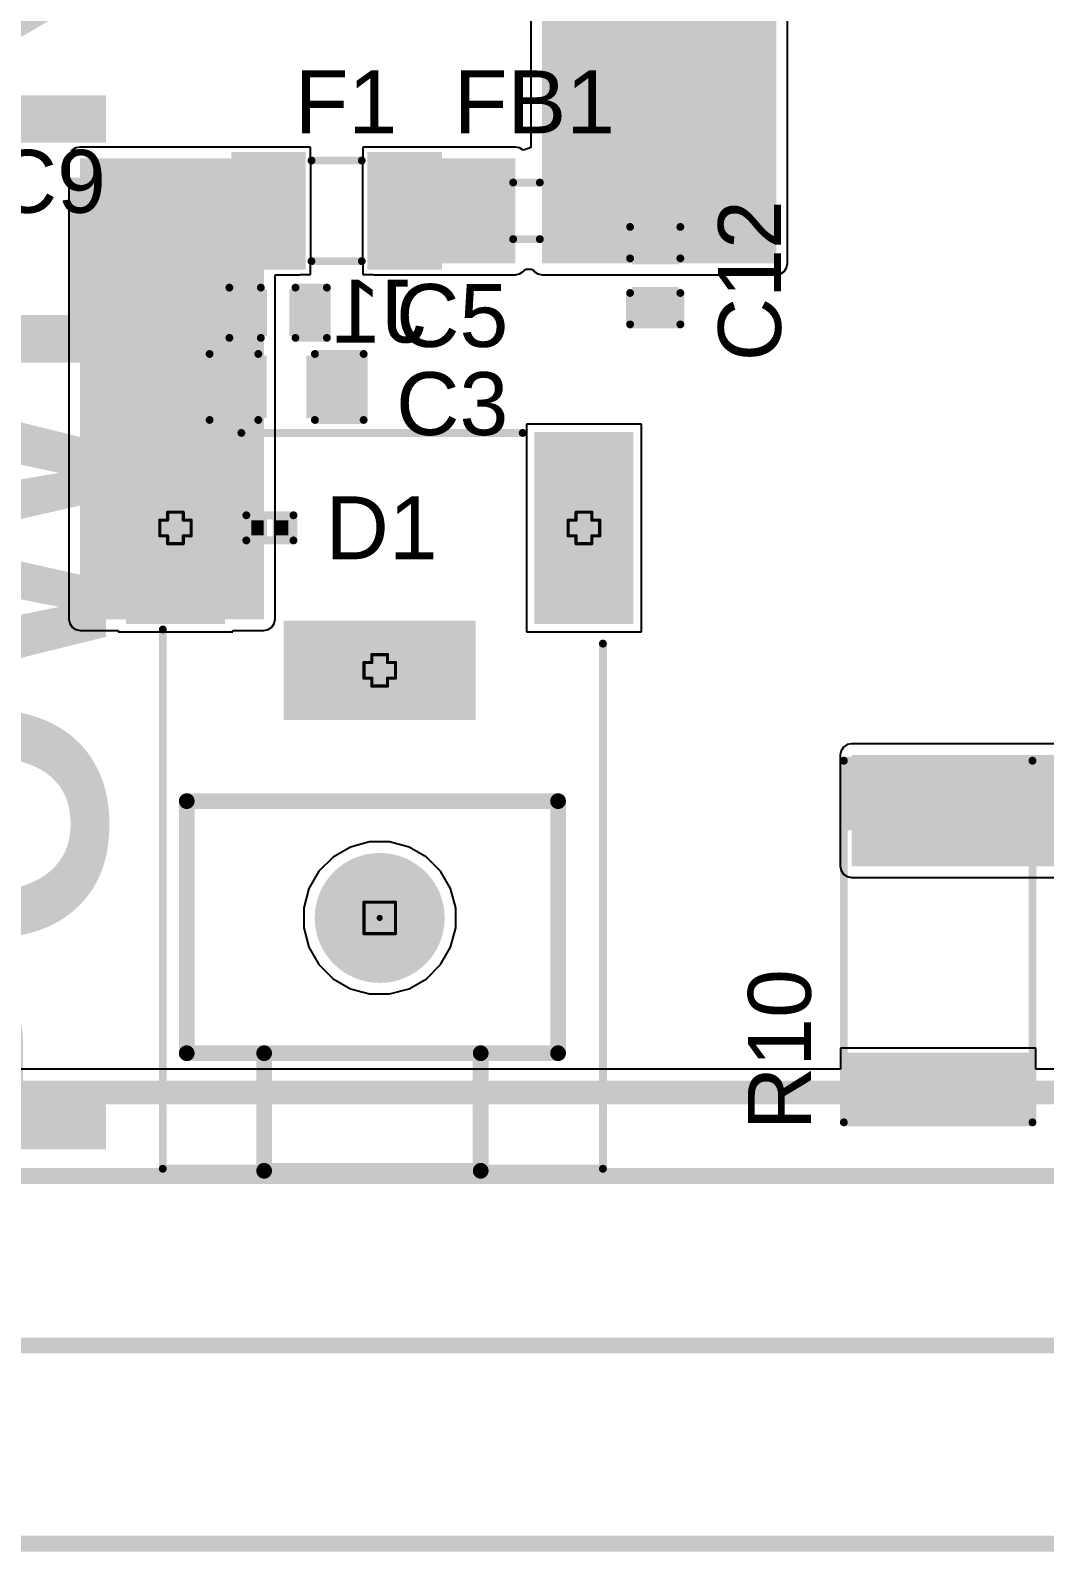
# Model space of a CAD drawing. Header units: inches. Extents: x -5 to 433, y -20 to 71.
# Drawn here: x 15.84 to 32.22, y -18.57 to 6.01 of the extents above; entities that cross this region are included whole.
import ezdxf

# ---------------------------------------------------------------- set-up
doc = ezdxf.new("R2010")
doc.units = ezdxf.units.IN
for name, color, linetype in [('Board Outline', 216, 'Continuous'), ('Bottom Layer', 5, 'Continuous'), ('Bottom Overlay', 54, 'Continuous'), ('Bottom Solder', 6, 'Continuous'), ('Deimensions', 6, 'Continuous'), ('Drill Drawing', 1, 'Continuous'), ('Multi-Layer', 9, 'Continuous'), ('Pad Holes', 156, 'Continuous'), ('Top Layer', 1, 'Continuous'), ('Top Overlay', 2, 'Continuous'), ('Top Paste', 8, 'Continuous'), ('Top Solder', 216, 'Continuous')]:
    doc.layers.add(name, color=color, linetype=linetype)
doc.styles.add('Arial', font='', dxfattribs={"height": 0.2})
doc.styles.add('Arial_Bold', font='', dxfattribs={"height": 0.2})
doc.styles.get('Arial').set_extended_font_data('Arial')
doc.styles.get('Arial_Bold').set_extended_font_data('Arial', bold=True)

# ---------------------------------------------------------------- blocks, each defined once
blk = doc.blocks.new('DC_0360_2_5_B_9')
at = {"layer": 'Bottom Layer'}
for points in [[(0.8, 2.55), (0.8, 4.05), (3.8, 4.05), (3.8, 2.55)], [(-0.75, 1.5), (0.75, 1.5), (0.75, -1.5), (-0.75, -1.5)], [(3.8, -2.55), (3.8, -4.05), (0.8, -4.05), (0.8, -2.55)]]:
    blk.add_hatch(color=5, dxfattribs=at).paths.add_polyline_path(points)
at = {"layer": 'Bottom Solder'}
for points in [[(0.75, 2.5), (0.75, 4.1), (3.85, 4.1), (3.85, 2.5)], [(-0.8, 1.55), (0.8, 1.55), (0.8, -1.55), (-0.8, -1.55)], [(3.85, -2.5), (3.85, -4.1), (0.75, -4.1), (0.75, -2.5)]]:
    blk.add_hatch(color=6, dxfattribs=at).paths.add_polyline_path(points)
h = blk.add_hatch(color=6, dxfattribs=at)
edge = h.paths.add_edge_path()
edge.add_arc((-4, 0), 0.05, 0, 360)
at = {"layer": 'Multi-Layer'}
for points in [[(0.8, 2.55), (0.8, 4.05), (3.8, 4.05), (3.8, 2.55)], [(-0.75, 1.5), (0.75, 1.5), (0.75, -1.5), (-0.75, -1.5)], [(3.8, -2.55), (3.8, -4.05), (0.8, -4.05), (0.8, -2.55)]]:
    blk.add_hatch(color=9, dxfattribs=at).paths.add_polyline_path(points)
at = {"layer": 'Pad Holes'}
h = blk.add_hatch(color=7, dxfattribs=at)
edge = h.paths.add_edge_path()
edge.add_arc((2.9, 3.3), 0.5, 270, 450)
edge.add_line((2.9, 3.8), (1.7, 3.8))
edge.add_arc((1.7, 3.3), 0.5, 90, 270)
edge.add_line((1.7, 2.8), (2.9, 2.8))
h = blk.add_hatch(color=7, dxfattribs=at)
edge = h.paths.add_edge_path()
edge.add_arc((-4, 0), 1.05, 0, 360)
h = blk.add_hatch(color=7, dxfattribs=at)
edge = h.paths.add_edge_path()
edge.add_arc((0, 0.6), 0.5, 0, 180)
edge.add_line((-0.5, 0.6), (-0.5, -0.6))
edge.add_arc((0, -0.6), 0.5, 180, 360)
edge.add_line((0.5, -0.6), (0.5, 0.6))
h = blk.add_hatch(color=7, dxfattribs=at)
edge = h.paths.add_edge_path()
edge.add_arc((2.9, -3.3), 0.5, 270, 450)
edge.add_line((2.9, -2.8), (1.7, -2.8))
edge.add_arc((1.7, -3.3), 0.5, 90, 270)
edge.add_line((1.7, -3.8), (2.9, -3.8))
at = {"layer": 'Top Layer'}
for points in [[(0.8, 2.55), (0.8, 4.05), (3.8, 4.05), (3.8, 2.55)], [(-0.75, 1.5), (0.75, 1.5), (0.75, -1.5), (-0.75, -1.5)], [(3.8, -2.55), (3.8, -4.05), (0.8, -4.05), (0.8, -2.55)]]:
    blk.add_hatch(color=1, dxfattribs=at).paths.add_polyline_path(points)
at = {"layer": 'Top Solder'}
for points in [[(0.75, 2.5), (0.75, 4.1), (3.85, 4.1), (3.85, 2.5)], [(-0.8, 1.55), (0.8, 1.55), (0.8, -1.55), (-0.8, -1.55)], [(3.85, -2.5), (3.85, -4.1), (0.75, -4.1), (0.75, -2.5)]]:
    blk.add_hatch(color=216, dxfattribs=at).paths.add_polyline_path(points)
h = blk.add_hatch(color=216, dxfattribs=at)
edge = h.paths.add_edge_path()
edge.add_arc((-4, 0), 0.05, 0, 360)
at = {"layer": 'Bottom Overlay'}
for points in [[(-8.052, 3.505, 0.127, 0.127, 0), (0.66, 3.505, 0.127, 0.127, 0)], [(-8.052, 3.505, 0.127, 0.127, 0), (-8.052, -3.607, 0.127, 0.127, 0)], [(3.835, 2.235, 0.127, 0.127, 0), (3.835, -2.311, 0.127, 0.127, 0)], [(-8.052, -3.607, 0.127, 0.127, 0), (0.432, -3.607, 0.127, 0.127, 0)]]:
    blk.add_lwpolyline(points, format="xyseb", dxfattribs=at)
for points in [[(-8.084, 3.505, 0.0635, 0.0635, 1), (-8.02, 3.505, 0.0635, 0.0635, 1)], [(-8.084, 3.505, 0.0635, 0.0635, 1), (-8.02, 3.505, 0.0635, 0.0635, 1)], [(0.629, 3.505, 0.0635, 0.0635, 1), (0.692, 3.505, 0.0635, 0.0635, 1)], [(3.804, 2.235, 0.0635, 0.0635, 1), (3.867, 2.235, 0.0635, 0.0635, 1)], [(3.804, -2.311, 0.0635, 0.0635, 1), (3.867, -2.311, 0.0635, 0.0635, 1)], [(-8.084, -3.607, 0.0635, 0.0635, 1), (-8.02, -3.607, 0.0635, 0.0635, 1)], [(-8.084, -3.607, 0.0635, 0.0635, 1), (-8.02, -3.607, 0.0635, 0.0635, 1)], [(0.4, -3.607, 0.0635, 0.0635, 1), (0.464, -3.607, 0.0635, 0.0635, 1)]]:
    blk.add_lwpolyline(points, format="xyseb", close=True, dxfattribs=at)
blk = doc.blocks.new('RES_2010_19')
at = {"layer": 'Top Layer'}
for points in [[(-2.8, 1.4), (-1.9, 1.4), (-1.9, -1.4), (-2.8, -1.4)], [(1.9, 1.4), (2.8, 1.4), (2.8, -1.4), (1.9, -1.4)]]:
    blk.add_hatch(color=1, dxfattribs=at).paths.add_polyline_path(points)
at = {"layer": 'Top Paste'}
for points in [[(-2.8, 1.4), (-1.9, 1.4), (-1.9, -1.4), (-2.8, -1.4)], [(1.9, 1.4), (2.8, 1.4), (2.8, -1.4), (1.9, -1.4)]]:
    blk.add_hatch(color=8, dxfattribs=at).paths.add_polyline_path(points)
at = {"layer": 'Top Solder'}
for points in [[(-2.902, 1.502), (-1.798, 1.502), (-1.798, -1.502), (-2.902, -1.502)], [(1.798, 1.502), (2.902, 1.502), (2.902, -1.502), (1.798, -1.502)]]:
    blk.add_hatch(color=216, dxfattribs=at).paths.add_polyline_path(points)
at = {"layer": 'Top Overlay'}
for points in [[(2.921, 1.524, 0.127, 0.127, 0), (-2.921, 1.524, 0.127, 0.127, 0)], [(-2.921, -1.524, 0.127, 0.127, 0), (-2.921, 1.524, 0.127, 0.127, 0)], [(2.921, -1.524, 0.127, 0.127, 0), (2.921, 1.524, 0.127, 0.127, 0)], [(2.921, -1.524, 0.127, 0.127, 0), (-2.921, -1.524, 0.127, 0.127, 0)]]:
    blk.add_lwpolyline(points, format="xyseb", dxfattribs=at)
for points in [[(-2.953, 1.524, 0.0635, 0.0635, 1), (-2.889, 1.524, 0.0635, 0.0635, 1)], [(-2.953, 1.524, 0.0635, 0.0635, 1), (-2.889, 1.524, 0.0635, 0.0635, 1)], [(2.889, 1.524, 0.0635, 0.0635, 1), (2.953, 1.524, 0.0635, 0.0635, 1)], [(2.889, 1.524, 0.0635, 0.0635, 1), (2.953, 1.524, 0.0635, 0.0635, 1)], [(-2.953, -1.524, 0.0635, 0.0635, 1), (-2.889, -1.524, 0.0635, 0.0635, 1)], [(-2.953, -1.524, 0.0635, 0.0635, 1), (-2.889, -1.524, 0.0635, 0.0635, 1)], [(2.889, -1.524, 0.0635, 0.0635, 1), (2.953, -1.524, 0.0635, 0.0635, 1)], [(2.889, -1.524, 0.0635, 0.0635, 1), (2.953, -1.524, 0.0635, 0.0635, 1)]]:
    blk.add_lwpolyline(points, format="xyseb", close=True, dxfattribs=at)
blk = doc.blocks.new('IND_0603__1608_M_______28')
at = {"layer": 'Top Layer'}
for points in [[(-1, 0.4), (-0.4, 0.4), (-0.4, -0.4), (-1, -0.4)], [(0.4, 0.4), (1, 0.4), (1, -0.4), (0.4, -0.4)]]:
    blk.add_hatch(color=1, dxfattribs=at).paths.add_polyline_path(points)
at = {"layer": 'Top Paste'}
for points in [[(-1, 0.4), (-0.4, 0.4), (-0.4, -0.4), (-1, -0.4)], [(0.4, 0.4), (1, 0.4), (1, -0.4), (0.4, -0.4)]]:
    blk.add_hatch(color=8, dxfattribs=at).paths.add_polyline_path(points)
at = {"layer": 'Top Solder'}
for points in [[(-1.102, 0.502), (-0.298, 0.502), (-0.298, -0.502), (-1.102, -0.502)], [(0.298, 0.502), (1.102, 0.502), (1.102, -0.502), (0.298, -0.502)]]:
    blk.add_hatch(color=216, dxfattribs=at).paths.add_polyline_path(points)
at = {"layer": 'Top Overlay'}
for points in [[(0.229, 0.457, 0.127, 0.127, 0), (-0.203, 0.457, 0.127, 0.127, 0)], [(0.229, -0.457, 0.127, 0.127, 0), (-0.203, -0.457, 0.127, 0.127, 0)]]:
    blk.add_lwpolyline(points, format="xyseb", dxfattribs=at)
for points in [[(-0.235, 0.457, 0.0635, 0.0635, 1), (-0.171, 0.457, 0.0635, 0.0635, 1)], [(0.197, 0.457, 0.0635, 0.0635, 1), (0.26, 0.457, 0.0635, 0.0635, 1)], [(-0.235, -0.457, 0.0635, 0.0635, 1), (-0.171, -0.457, 0.0635, 0.0635, 1)], [(0.197, -0.457, 0.0635, 0.0635, 1), (0.26, -0.457, 0.0635, 0.0635, 1)]]:
    blk.add_lwpolyline(points, format="xyseb", close=True, dxfattribs=at)
blk = doc.blocks.new('F____0805_29')
at = {"layer": 'Top Layer'}
for points in [[(-0.6, -0.85), (-1.6, -0.85), (-1.6, 0.85), (-0.6, 0.85)], [(1.6, -0.85), (0.6, -0.85), (0.6, 0.85), (1.6, 0.85)]]:
    blk.add_hatch(color=1, dxfattribs=at).paths.add_polyline_path(points)
at = {"layer": 'Top Paste'}
for points in [[(-0.6, -0.85), (-1.6, -0.85), (-1.6, 0.85), (-0.6, 0.85)], [(1.6, -0.85), (0.6, -0.85), (0.6, 0.85), (1.6, 0.85)]]:
    blk.add_hatch(color=8, dxfattribs=at).paths.add_polyline_path(points)
at = {"layer": 'Top Solder'}
for points in [[(-0.498, -0.952), (-1.702, -0.952), (-1.702, 0.952), (-0.498, 0.952)], [(1.702, -0.952), (0.498, -0.952), (0.498, 0.952), (1.702, 0.952)]]:
    blk.add_hatch(color=216, dxfattribs=at).paths.add_polyline_path(points)
at = {"layer": 'Top Overlay'}
for points in [[(-0.406, 0.813, 0.127, 0.127, 0), (0.406, 0.813, 0.127, 0.127, 0)], [(-0.406, -0.813, 0.127, 0.127, 0), (0.406, -0.813, 0.127, 0.127, 0)]]:
    blk.add_lwpolyline(points, format="xyseb", dxfattribs=at)
for points in [[(-0.438, 0.813, 0.0635, 0.0635, 1), (-0.375, 0.813, 0.0635, 0.0635, 1)], [(0.375, 0.813, 0.0635, 0.0635, 1), (0.438, 0.813, 0.0635, 0.0635, 1)], [(-0.438, -0.813, 0.0635, 0.0635, 1), (-0.375, -0.813, 0.0635, 0.0635, 1)], [(0.375, -0.813, 0.0635, 0.0635, 1), (0.438, -0.813, 0.0635, 0.0635, 1)]]:
    blk.add_lwpolyline(points, format="xyseb", close=True, dxfattribs=at)
blk = doc.blocks.new('DSN0603_2_30')
at = {"layer": 'Top Layer'}
for points in [[(-0.3, 0.12), (-0.1, 0.12), (-0.1, -0.12), (-0.3, -0.12)], [(0.1, 0.12), (0.3, 0.12), (0.3, -0.12), (0.1, -0.12)]]:
    blk.add_hatch(color=1, dxfattribs=at).paths.add_polyline_path(points)
at = {"layer": 'Top Paste'}
for points in [[(-0.3, 0.12), (-0.1, 0.12), (-0.1, -0.12), (-0.3, -0.12)], [(0.1, 0.12), (0.3, 0.12), (0.3, -0.12), (0.1, -0.12)]]:
    blk.add_hatch(color=8, dxfattribs=at).paths.add_polyline_path(points)
at = {"layer": 'Top Solder'}
for points in [[(-0.355, 0.175), (-0.045, 0.175), (-0.045, -0.175), (-0.355, -0.175)], [(0.045, 0.175), (0.355, 0.175), (0.355, -0.175), (0.045, -0.175)]]:
    blk.add_hatch(color=216, dxfattribs=at).paths.add_polyline_path(points)
at = {"layer": 'Top Overlay'}
for points in [[(-0.381, 0.203, 0.127, 0.127, 0), (-0.381, -0.203, 0.127, 0.127, 0)], [(0.381, 0.203, 0.127, 0.127, 0), (-0.381, 0.203, 0.127, 0.127, 0)], [(0.381, 0.203, 0.127, 0.127, 0), (0.381, -0.203, 0.127, 0.127, 0)], [(0.381, -0.203, 0.127, 0.127, 0), (-0.381, -0.203, 0.127, 0.127, 0)]]:
    blk.add_lwpolyline(points, format="xyseb", dxfattribs=at)
for points in [[(-0.413, 0.203, 0.0635, 0.0635, 1), (-0.349, 0.203, 0.0635, 0.0635, 1)], [(-0.413, 0.203, 0.0635, 0.0635, 1), (-0.349, 0.203, 0.0635, 0.0635, 1)], [(0.349, 0.203, 0.0635, 0.0635, 1), (0.413, 0.203, 0.0635, 0.0635, 1)], [(0.349, 0.203, 0.0635, 0.0635, 1), (0.413, 0.203, 0.0635, 0.0635, 1)], [(-0.413, -0.203, 0.0635, 0.0635, 1), (-0.349, -0.203, 0.0635, 0.0635, 1)], [(-0.413, -0.203, 0.0635, 0.0635, 1), (-0.349, -0.203, 0.0635, 0.0635, 1)], [(0.349, -0.203, 0.0635, 0.0635, 1), (0.413, -0.203, 0.0635, 0.0635, 1)], [(0.349, -0.203, 0.0635, 0.0635, 1), (0.413, -0.203, 0.0635, 0.0635, 1)]]:
    blk.add_lwpolyline(points, format="xyseb", close=True, dxfattribs=at)
blk = doc.blocks.new('C___0402_36')
at = {"layer": 'Top Layer'}
for points in [[(-0.699, -0.318), (-0.699, 0.318), (-0.241, 0.318), (-0.241, -0.318)], [(0.241, -0.318), (0.241, 0.318), (0.699, 0.318), (0.699, -0.318)]]:
    blk.add_hatch(color=1, dxfattribs=at).paths.add_polyline_path(points)
at = {"layer": 'Top Paste'}
for points in [[(-0.699, -0.318), (-0.699, 0.318), (-0.241, 0.318), (-0.241, -0.318)], [(0.241, -0.318), (0.241, 0.318), (0.699, 0.318), (0.699, -0.318)]]:
    blk.add_hatch(color=8, dxfattribs=at).paths.add_polyline_path(points)
at = {"layer": 'Top Solder'}
for points in [[(-0.758, -0.377), (-0.758, 0.377), (-0.181, 0.377), (-0.181, -0.377)], [(0.181, -0.377), (0.181, 0.377), (0.758, 0.377), (0.758, -0.377)]]:
    blk.add_hatch(color=216, dxfattribs=at).paths.add_polyline_path(points)
at = {"layer": 'Top Overlay'}
for points in [[(-0.787, 0.406, 0.127, 0.127, 0), (-0.787, -0.406, 0.127, 0.127, 0)], [(-0.787, 0.406, 0.127, 0.127, 0), (-0.279, 0.406, 0.127, 0.127, 0)], [(0.279, 0.406, 0.127, 0.127, 0), (0.787, 0.406, 0.127, 0.127, 0)], [(0.787, 0.406, 0.127, 0.127, 0), (0.787, -0.406, 0.127, 0.127, 0)], [(-0.787, -0.406, 0.127, 0.127, 0), (-0.279, -0.406, 0.127, 0.127, 0)], [(0.279, -0.406, 0.127, 0.127, 0), (0.787, -0.406, 0.127, 0.127, 0)]]:
    blk.add_lwpolyline(points, format="xyseb", dxfattribs=at)
for points in [[(-0.819, 0.406, 0.0635, 0.0635, 1), (-0.756, 0.406, 0.0635, 0.0635, 1)], [(-0.819, 0.406, 0.0635, 0.0635, 1), (-0.756, 0.406, 0.0635, 0.0635, 1)], [(-0.311, 0.406, 0.0635, 0.0635, 1), (-0.248, 0.406, 0.0635, 0.0635, 1)], [(0.248, 0.406, 0.0635, 0.0635, 1), (0.311, 0.406, 0.0635, 0.0635, 1)], [(0.756, 0.406, 0.0635, 0.0635, 1), (0.819, 0.406, 0.0635, 0.0635, 1)], [(0.756, 0.406, 0.0635, 0.0635, 1), (0.819, 0.406, 0.0635, 0.0635, 1)], [(-0.819, -0.406, 0.0635, 0.0635, 1), (-0.756, -0.406, 0.0635, 0.0635, 1)], [(-0.819, -0.406, 0.0635, 0.0635, 1), (-0.756, -0.406, 0.0635, 0.0635, 1)], [(-0.311, -0.406, 0.0635, 0.0635, 1), (-0.248, -0.406, 0.0635, 0.0635, 1)], [(0.248, -0.406, 0.0635, 0.0635, 1), (0.311, -0.406, 0.0635, 0.0635, 1)], [(0.756, -0.406, 0.0635, 0.0635, 1), (0.819, -0.406, 0.0635, 0.0635, 1)], [(0.756, -0.406, 0.0635, 0.0635, 1), (0.819, -0.406, 0.0635, 0.0635, 1)]]:
    blk.add_lwpolyline(points, format="xyseb", close=True, dxfattribs=at)
blk = doc.blocks.new('C___0402_41')
at = {"layer": 'Top Layer'}
for points in [[(-0.699, -0.318), (-0.699, 0.318), (-0.241, 0.318), (-0.241, -0.318)], [(0.241, -0.318), (0.241, 0.318), (0.699, 0.318), (0.699, -0.318)]]:
    blk.add_hatch(color=1, dxfattribs=at).paths.add_polyline_path(points)
at = {"layer": 'Top Paste'}
for points in [[(-0.699, -0.318), (-0.699, 0.318), (-0.241, 0.318), (-0.241, -0.318)], [(0.241, -0.318), (0.241, 0.318), (0.699, 0.318), (0.699, -0.318)]]:
    blk.add_hatch(color=8, dxfattribs=at).paths.add_polyline_path(points)
at = {"layer": 'Top Solder'}
for points in [[(-0.758, -0.377), (-0.758, 0.377), (-0.181, 0.377), (-0.181, -0.377)], [(0.181, -0.377), (0.181, 0.377), (0.758, 0.377), (0.758, -0.377)]]:
    blk.add_hatch(color=216, dxfattribs=at).paths.add_polyline_path(points)
at = {"layer": 'Top Overlay'}
for points in [[(-0.279, 0.406, 0.127, 0.127, 0), (-0.787, 0.406, 0.127, 0.127, 0)], [(-0.787, 0.406, 0.127, 0.127, 0), (-0.787, -0.406, 0.127, 0.127, 0)], [(0.787, 0.406, 0.127, 0.127, 0), (0.279, 0.406, 0.127, 0.127, 0)], [(0.787, 0.406, 0.127, 0.127, 0), (0.787, -0.406, 0.127, 0.127, 0)], [(-0.279, -0.406, 0.127, 0.127, 0), (-0.787, -0.406, 0.127, 0.127, 0)], [(0.787, -0.406, 0.127, 0.127, 0), (0.279, -0.406, 0.127, 0.127, 0)]]:
    blk.add_lwpolyline(points, format="xyseb", dxfattribs=at)
for points in [[(-0.819, 0.406, 0.0635, 0.0635, 1), (-0.756, 0.406, 0.0635, 0.0635, 1)], [(-0.819, 0.406, 0.0635, 0.0635, 1), (-0.756, 0.406, 0.0635, 0.0635, 1)], [(-0.311, 0.406, 0.0635, 0.0635, 1), (-0.248, 0.406, 0.0635, 0.0635, 1)], [(0.248, 0.406, 0.0635, 0.0635, 1), (0.311, 0.406, 0.0635, 0.0635, 1)], [(0.756, 0.406, 0.0635, 0.0635, 1), (0.819, 0.406, 0.0635, 0.0635, 1)], [(0.756, 0.406, 0.0635, 0.0635, 1), (0.819, 0.406, 0.0635, 0.0635, 1)], [(-0.819, -0.406, 0.0635, 0.0635, 1), (-0.756, -0.406, 0.0635, 0.0635, 1)], [(-0.819, -0.406, 0.0635, 0.0635, 1), (-0.756, -0.406, 0.0635, 0.0635, 1)], [(-0.311, -0.406, 0.0635, 0.0635, 1), (-0.248, -0.406, 0.0635, 0.0635, 1)], [(0.248, -0.406, 0.0635, 0.0635, 1), (0.311, -0.406, 0.0635, 0.0635, 1)], [(0.756, -0.406, 0.0635, 0.0635, 1), (0.819, -0.406, 0.0635, 0.0635, 1)], [(0.756, -0.406, 0.0635, 0.0635, 1), (0.819, -0.406, 0.0635, 0.0635, 1)]]:
    blk.add_lwpolyline(points, format="xyseb", close=True, dxfattribs=at)
blk = doc.blocks.new('C___0603_42')
at = {"layer": 'Top Layer'}
for points in [[(-0.381, 0.445), (-0.381, -0.445), (-1.143, -0.445), (-1.143, 0.445)], [(1.143, 0.445), (1.143, -0.445), (0.381, -0.445), (0.381, 0.445)]]:
    blk.add_hatch(color=1, dxfattribs=at).paths.add_polyline_path(points)
at = {"layer": 'Top Paste'}
for points in [[(-0.381, 0.445), (-0.381, -0.445), (-1.143, -0.445), (-1.143, 0.445)], [(1.143, 0.445), (1.143, -0.445), (0.381, -0.445), (0.381, 0.445)]]:
    blk.add_hatch(color=8, dxfattribs=at).paths.add_polyline_path(points)
at = {"layer": 'Top Solder'}
for points in [[(-0.321, 0.504), (-0.321, -0.504), (-1.203, -0.504), (-1.203, 0.504)], [(1.203, 0.504), (1.203, -0.504), (0.321, -0.504), (0.321, 0.504)]]:
    blk.add_hatch(color=216, dxfattribs=at).paths.add_polyline_path(points)
at = {"layer": 'Top Overlay'}
for points in [[(-0.457, 0.533, 0.127, 0.127, 0), (-1.245, 0.533, 0.127, 0.127, 0)], [(-1.245, 0.533, 0.127, 0.127, 0), (-1.245, -0.533, 0.127, 0.127, 0)], [(1.245, 0.533, 0.127, 0.127, 0), (0.457, 0.533, 0.127, 0.127, 0)], [(1.245, 0.533, 0.127, 0.127, 0), (1.245, -0.533, 0.127, 0.127, 0)], [(-0.457, -0.533, 0.127, 0.127, 0), (-1.245, -0.533, 0.127, 0.127, 0)], [(1.245, -0.533, 0.127, 0.127, 0), (0.457, -0.533, 0.127, 0.127, 0)]]:
    blk.add_lwpolyline(points, format="xyseb", dxfattribs=at)
for points in [[(-1.276, 0.533, 0.0635, 0.0635, 1), (-1.213, 0.533, 0.0635, 0.0635, 1)], [(-1.276, 0.533, 0.0635, 0.0635, 1), (-1.213, 0.533, 0.0635, 0.0635, 1)], [(-0.489, 0.533, 0.0635, 0.0635, 1), (-0.425, 0.533, 0.0635, 0.0635, 1)], [(0.425, 0.533, 0.0635, 0.0635, 1), (0.489, 0.533, 0.0635, 0.0635, 1)], [(1.213, 0.533, 0.0635, 0.0635, 1), (1.276, 0.533, 0.0635, 0.0635, 1)], [(1.213, 0.533, 0.0635, 0.0635, 1), (1.276, 0.533, 0.0635, 0.0635, 1)], [(-1.276, -0.533, 0.0635, 0.0635, 1), (-1.213, -0.533, 0.0635, 0.0635, 1)], [(-1.276, -0.533, 0.0635, 0.0635, 1), (-1.213, -0.533, 0.0635, 0.0635, 1)], [(-0.489, -0.533, 0.0635, 0.0635, 1), (-0.425, -0.533, 0.0635, 0.0635, 1)], [(0.425, -0.533, 0.0635, 0.0635, 1), (0.489, -0.533, 0.0635, 0.0635, 1)], [(1.213, -0.533, 0.0635, 0.0635, 1), (1.276, -0.533, 0.0635, 0.0635, 1)], [(1.213, -0.533, 0.0635, 0.0635, 1), (1.276, -0.533, 0.0635, 0.0635, 1)]]:
    blk.add_lwpolyline(points, format="xyseb", close=True, dxfattribs=at)

msp = doc.modelspace()

# ---------------------------------------------------------------- hatches: boundary and pattern name
at = {"layer": 'Top Layer'}
for points in [[(24.106, 2.242), (27.889, 2.242), (27.889, 7.518), (24.106, 7.518)], [(16.639, 2.242), (20.185, 2.242), (20.185, 3.942), (16.639, 3.942)], [(16.639, -3.505), (19.609, -3.505), (19.609, 3.942), (16.639, 3.942)], [(21.385, 2.242), (23.673, 2.242), (23.673, 3.942), (21.385, 3.942)], [(29.105, -7.497), (35.663, -7.497), (35.663, -5.698), (29.105, -5.698)]]:
    msp.add_hatch(color=1, dxfattribs=at).paths.add_polyline_path(points)

# ---------------------------------------------------------------- linework, layer by layer
at = {"layer": 'Board Outline'}
msp.add_lwpolyline([(7.805, -12.5, 0.254, 0.254, 0), (72.195, -12.5, 0.254, 0.254, 0)], format="xyseb", dxfattribs=at)
at = {"layer": 'Deimensions'}
for points in [[(18.363, -6.444, 0.254, 0.254, 0), (24.363, -6.444, 0.254, 0.254, 0)], [(18.363, -10.516, 0.254, 0.254, 0), (18.363, -6.444, 0.254, 0.254, 0)], [(24.363, -10.516, 0.254, 0.254, 0), (24.363, -6.444, 0.254, 0.254, 0)], [(18.363, -10.516, 0.254, 0.254, 0), (24.363, -10.516, 0.254, 0.254, 0)], [(19.613, -12.416, 0.254, 0.254, 0), (19.613, -10.516, 0.254, 0.254, 0)], [(19.613, -10.516, 0.254, 0.254, 0), (23.113, -10.516, 0.254, 0.254, 0)], [(23.113, -12.416, 0.254, 0.254, 0), (23.113, -10.516, 0.254, 0.254, 0)], [(19.613, -12.416, 0.254, 0.254, 0), (23.113, -12.416, 0.254, 0.254, 0)], [(7.29, -15.24, 0.254, 0.254, 0), (34.105, -15.24, 0.254, 0.254, 0)], [(-5, -18.44, 0.254, 0.254, 0), (34.236, -18.44, 0.254, 0.254, 0)]]:
    msp.add_lwpolyline(points, format="xyseb", dxfattribs=at)
for points in [[(18.3, -6.444, 0.127, 0.127, 1), (18.427, -6.444, 0.127, 0.127, 1)], [(18.3, -6.444, 0.127, 0.127, 1), (18.427, -6.444, 0.127, 0.127, 1)], [(24.3, -6.444, 0.127, 0.127, 1), (24.427, -6.444, 0.127, 0.127, 1)], [(24.3, -6.444, 0.127, 0.127, 1), (24.427, -6.444, 0.127, 0.127, 1)], [(18.3, -10.516, 0.127, 0.127, 1), (18.427, -10.516, 0.127, 0.127, 1)], [(18.3, -10.516, 0.127, 0.127, 1), (18.427, -10.516, 0.127, 0.127, 1)], [(19.55, -10.516, 0.127, 0.127, 1), (19.677, -10.516, 0.127, 0.127, 1)], [(19.55, -10.516, 0.127, 0.127, 1), (19.677, -10.516, 0.127, 0.127, 1)], [(23.05, -10.516, 0.127, 0.127, 1), (23.177, -10.516, 0.127, 0.127, 1)], [(23.05, -10.516, 0.127, 0.127, 1), (23.177, -10.516, 0.127, 0.127, 1)], [(24.3, -10.516, 0.127, 0.127, 1), (24.427, -10.516, 0.127, 0.127, 1)], [(24.3, -10.516, 0.127, 0.127, 1), (24.427, -10.516, 0.127, 0.127, 1)], [(19.55, -12.416, 0.127, 0.127, 1), (19.677, -12.416, 0.127, 0.127, 1)], [(19.55, -12.416, 0.127, 0.127, 1), (19.677, -12.416, 0.127, 0.127, 1)], [(23.05, -12.416, 0.127, 0.127, 1), (23.177, -12.416, 0.127, 0.127, 1)], [(23.05, -12.416, 0.127, 0.127, 1), (23.177, -12.416, 0.127, 0.127, 1)]]:
    msp.add_lwpolyline(points, format="xyseb", close=True, dxfattribs=at)
at = {"layer": 'Drill Drawing'}
for points in [[(17.927, -2.158, 0.0508, 0.0508, 0), (17.927, -1.904, 0.0508, 0.0508, 0)], [(17.927, -1.904, 0.0508, 0.0508, 0), (18.054, -1.904, 0.0508, 0.0508, 0)], [(18.054, -1.904, 0.0508, 0.0508, 0), (18.054, -1.777, 0.0508, 0.0508, 0)], [(18.054, -1.777, 0.0508, 0.0508, 0), (18.308, -1.777, 0.0508, 0.0508, 0)], [(18.308, -1.904, 0.0508, 0.0508, 0), (18.308, -1.777, 0.0508, 0.0508, 0)], [(18.308, -1.904, 0.0508, 0.0508, 0), (18.435, -1.904, 0.0508, 0.0508, 0)], [(18.435, -2.158, 0.0508, 0.0508, 0), (18.435, -1.904, 0.0508, 0.0508, 0)], [(24.527, -2.158, 0.0508, 0.0508, 0), (24.527, -1.904, 0.0508, 0.0508, 0)], [(24.527, -1.904, 0.0508, 0.0508, 0), (24.654, -1.904, 0.0508, 0.0508, 0)], [(24.654, -1.904, 0.0508, 0.0508, 0), (24.654, -1.777, 0.0508, 0.0508, 0)], [(24.654, -1.777, 0.0508, 0.0508, 0), (24.908, -1.777, 0.0508, 0.0508, 0)], [(24.908, -1.904, 0.0508, 0.0508, 0), (24.908, -1.777, 0.0508, 0.0508, 0)], [(24.908, -1.904, 0.0508, 0.0508, 0), (25.035, -1.904, 0.0508, 0.0508, 0)], [(25.035, -2.158, 0.0508, 0.0508, 0), (25.035, -1.904, 0.0508, 0.0508, 0)], [(17.927, -2.158, 0.0508, 0.0508, 0), (18.054, -2.158, 0.0508, 0.0508, 0)], [(18.054, -2.285, 0.0508, 0.0508, 0), (18.054, -2.158, 0.0508, 0.0508, 0)], [(18.308, -2.158, 0.0508, 0.0508, 0), (18.435, -2.158, 0.0508, 0.0508, 0)], [(18.308, -2.285, 0.0508, 0.0508, 0), (18.308, -2.158, 0.0508, 0.0508, 0)], [(24.527, -2.158, 0.0508, 0.0508, 0), (24.654, -2.158, 0.0508, 0.0508, 0)], [(24.654, -2.285, 0.0508, 0.0508, 0), (24.654, -2.158, 0.0508, 0.0508, 0)], [(24.908, -2.158, 0.0508, 0.0508, 0), (25.035, -2.158, 0.0508, 0.0508, 0)], [(24.908, -2.285, 0.0508, 0.0508, 0), (24.908, -2.158, 0.0508, 0.0508, 0)], [(18.054, -2.285, 0.0508, 0.0508, 0), (18.308, -2.285, 0.0508, 0.0508, 0)], [(24.654, -2.285, 0.0508, 0.0508, 0), (24.908, -2.285, 0.0508, 0.0508, 0)], [(21.354, -4.204, 0.0508, 0.0508, 0), (21.354, -4.077, 0.0508, 0.0508, 0)], [(21.354, -4.077, 0.0508, 0.0508, 0), (21.608, -4.077, 0.0508, 0.0508, 0)], [(21.608, -4.204, 0.0508, 0.0508, 0), (21.608, -4.077, 0.0508, 0.0508, 0)], [(21.227, -4.458, 0.0508, 0.0508, 0), (21.227, -4.204, 0.0508, 0.0508, 0)], [(21.227, -4.204, 0.0508, 0.0508, 0), (21.354, -4.204, 0.0508, 0.0508, 0)], [(21.608, -4.204, 0.0508, 0.0508, 0), (21.735, -4.204, 0.0508, 0.0508, 0)], [(21.735, -4.458, 0.0508, 0.0508, 0), (21.735, -4.204, 0.0508, 0.0508, 0)], [(21.227, -4.458, 0.0508, 0.0508, 0), (21.354, -4.458, 0.0508, 0.0508, 0)], [(21.354, -4.585, 0.0508, 0.0508, 0), (21.354, -4.458, 0.0508, 0.0508, 0)], [(21.354, -4.585, 0.0508, 0.0508, 0), (21.608, -4.585, 0.0508, 0.0508, 0)], [(21.608, -4.458, 0.0508, 0.0508, 0), (21.735, -4.458, 0.0508, 0.0508, 0)], [(21.608, -4.585, 0.0508, 0.0508, 0), (21.608, -4.458, 0.0508, 0.0508, 0)], [(21.227, -8.077, 0.0508, 0.0508, 0), (21.735, -8.077, 0.0508, 0.0508, 0)], [(21.227, -8.585, 0.0508, 0.0508, 0), (21.227, -8.077, 0.0508, 0.0508, 0)], [(21.735, -8.585, 0.0508, 0.0508, 0), (21.735, -8.077, 0.0508, 0.0508, 0)], [(21.227, -8.585, 0.0508, 0.0508, 0), (21.735, -8.585, 0.0508, 0.0508, 0)]]:
    msp.add_lwpolyline(points, format="xyseb", dxfattribs=at)
for points in [[(17.914, -1.904, 0.0254, 0.0254, 1), (17.939, -1.904, 0.0254, 0.0254, 1)], [(17.914, -1.904, 0.0254, 0.0254, 1), (17.939, -1.904, 0.0254, 0.0254, 1)], [(18.041, -1.777, 0.0254, 0.0254, 1), (18.066, -1.777, 0.0254, 0.0254, 1)], [(18.041, -1.777, 0.0254, 0.0254, 1), (18.066, -1.777, 0.0254, 0.0254, 1)], [(18.041, -1.904, 0.0254, 0.0254, 1), (18.066, -1.904, 0.0254, 0.0254, 1)], [(18.041, -1.904, 0.0254, 0.0254, 1), (18.066, -1.904, 0.0254, 0.0254, 1)], [(18.295, -1.777, 0.0254, 0.0254, 1), (18.32, -1.777, 0.0254, 0.0254, 1)], [(18.295, -1.777, 0.0254, 0.0254, 1), (18.32, -1.777, 0.0254, 0.0254, 1)], [(18.295, -1.904, 0.0254, 0.0254, 1), (18.32, -1.904, 0.0254, 0.0254, 1)], [(18.295, -1.904, 0.0254, 0.0254, 1), (18.32, -1.904, 0.0254, 0.0254, 1)], [(18.422, -1.904, 0.0254, 0.0254, 1), (18.447, -1.904, 0.0254, 0.0254, 1)], [(18.422, -1.904, 0.0254, 0.0254, 1), (18.447, -1.904, 0.0254, 0.0254, 1)], [(24.514, -1.904, 0.0254, 0.0254, 1), (24.54, -1.904, 0.0254, 0.0254, 1)], [(24.514, -1.904, 0.0254, 0.0254, 1), (24.54, -1.904, 0.0254, 0.0254, 1)], [(24.641, -1.777, 0.0254, 0.0254, 1), (24.667, -1.777, 0.0254, 0.0254, 1)], [(24.641, -1.777, 0.0254, 0.0254, 1), (24.667, -1.777, 0.0254, 0.0254, 1)], [(24.641, -1.904, 0.0254, 0.0254, 1), (24.667, -1.904, 0.0254, 0.0254, 1)], [(24.641, -1.904, 0.0254, 0.0254, 1), (24.667, -1.904, 0.0254, 0.0254, 1)], [(24.895, -1.777, 0.0254, 0.0254, 1), (24.921, -1.777, 0.0254, 0.0254, 1)], [(24.895, -1.777, 0.0254, 0.0254, 1), (24.921, -1.777, 0.0254, 0.0254, 1)], [(24.895, -1.904, 0.0254, 0.0254, 1), (24.921, -1.904, 0.0254, 0.0254, 1)], [(24.895, -1.904, 0.0254, 0.0254, 1), (24.921, -1.904, 0.0254, 0.0254, 1)], [(25.022, -1.904, 0.0254, 0.0254, 1), (25.048, -1.904, 0.0254, 0.0254, 1)], [(25.022, -1.904, 0.0254, 0.0254, 1), (25.048, -1.904, 0.0254, 0.0254, 1)], [(17.914, -2.158, 0.0254, 0.0254, 1), (17.939, -2.158, 0.0254, 0.0254, 1)], [(17.914, -2.158, 0.0254, 0.0254, 1), (17.939, -2.158, 0.0254, 0.0254, 1)], [(18.041, -2.158, 0.0254, 0.0254, 1), (18.066, -2.158, 0.0254, 0.0254, 1)], [(18.041, -2.158, 0.0254, 0.0254, 1), (18.066, -2.158, 0.0254, 0.0254, 1)], [(18.295, -2.158, 0.0254, 0.0254, 1), (18.32, -2.158, 0.0254, 0.0254, 1)], [(18.295, -2.158, 0.0254, 0.0254, 1), (18.32, -2.158, 0.0254, 0.0254, 1)], [(18.422, -2.158, 0.0254, 0.0254, 1), (18.447, -2.158, 0.0254, 0.0254, 1)], [(18.422, -2.158, 0.0254, 0.0254, 1), (18.447, -2.158, 0.0254, 0.0254, 1)], [(24.514, -2.158, 0.0254, 0.0254, 1), (24.54, -2.158, 0.0254, 0.0254, 1)], [(24.514, -2.158, 0.0254, 0.0254, 1), (24.54, -2.158, 0.0254, 0.0254, 1)], [(24.641, -2.158, 0.0254, 0.0254, 1), (24.667, -2.158, 0.0254, 0.0254, 1)], [(24.641, -2.158, 0.0254, 0.0254, 1), (24.667, -2.158, 0.0254, 0.0254, 1)], [(24.895, -2.158, 0.0254, 0.0254, 1), (24.921, -2.158, 0.0254, 0.0254, 1)], [(24.895, -2.158, 0.0254, 0.0254, 1), (24.921, -2.158, 0.0254, 0.0254, 1)], [(25.022, -2.158, 0.0254, 0.0254, 1), (25.048, -2.158, 0.0254, 0.0254, 1)], [(25.022, -2.158, 0.0254, 0.0254, 1), (25.048, -2.158, 0.0254, 0.0254, 1)], [(18.041, -2.285, 0.0254, 0.0254, 1), (18.066, -2.285, 0.0254, 0.0254, 1)], [(18.041, -2.285, 0.0254, 0.0254, 1), (18.066, -2.285, 0.0254, 0.0254, 1)], [(18.295, -2.285, 0.0254, 0.0254, 1), (18.32, -2.285, 0.0254, 0.0254, 1)], [(18.295, -2.285, 0.0254, 0.0254, 1), (18.32, -2.285, 0.0254, 0.0254, 1)], [(24.641, -2.285, 0.0254, 0.0254, 1), (24.667, -2.285, 0.0254, 0.0254, 1)], [(24.641, -2.285, 0.0254, 0.0254, 1), (24.667, -2.285, 0.0254, 0.0254, 1)], [(24.895, -2.285, 0.0254, 0.0254, 1), (24.921, -2.285, 0.0254, 0.0254, 1)], [(24.895, -2.285, 0.0254, 0.0254, 1), (24.921, -2.285, 0.0254, 0.0254, 1)], [(21.341, -4.077, 0.0254, 0.0254, 1), (21.367, -4.077, 0.0254, 0.0254, 1)], [(21.341, -4.077, 0.0254, 0.0254, 1), (21.367, -4.077, 0.0254, 0.0254, 1)], [(21.595, -4.077, 0.0254, 0.0254, 1), (21.621, -4.077, 0.0254, 0.0254, 1)], [(21.595, -4.077, 0.0254, 0.0254, 1), (21.621, -4.077, 0.0254, 0.0254, 1)], [(21.214, -4.204, 0.0254, 0.0254, 1), (21.24, -4.204, 0.0254, 0.0254, 1)], [(21.214, -4.204, 0.0254, 0.0254, 1), (21.24, -4.204, 0.0254, 0.0254, 1)], [(21.341, -4.204, 0.0254, 0.0254, 1), (21.367, -4.204, 0.0254, 0.0254, 1)], [(21.341, -4.204, 0.0254, 0.0254, 1), (21.367, -4.204, 0.0254, 0.0254, 1)], [(21.595, -4.204, 0.0254, 0.0254, 1), (21.621, -4.204, 0.0254, 0.0254, 1)], [(21.595, -4.204, 0.0254, 0.0254, 1), (21.621, -4.204, 0.0254, 0.0254, 1)], [(21.722, -4.204, 0.0254, 0.0254, 1), (21.748, -4.204, 0.0254, 0.0254, 1)], [(21.722, -4.204, 0.0254, 0.0254, 1), (21.748, -4.204, 0.0254, 0.0254, 1)], [(21.214, -4.458, 0.0254, 0.0254, 1), (21.24, -4.458, 0.0254, 0.0254, 1)], [(21.214, -4.458, 0.0254, 0.0254, 1), (21.24, -4.458, 0.0254, 0.0254, 1)], [(21.341, -4.458, 0.0254, 0.0254, 1), (21.367, -4.458, 0.0254, 0.0254, 1)], [(21.341, -4.458, 0.0254, 0.0254, 1), (21.367, -4.458, 0.0254, 0.0254, 1)], [(21.341, -4.585, 0.0254, 0.0254, 1), (21.367, -4.585, 0.0254, 0.0254, 1)], [(21.341, -4.585, 0.0254, 0.0254, 1), (21.367, -4.585, 0.0254, 0.0254, 1)], [(21.595, -4.458, 0.0254, 0.0254, 1), (21.621, -4.458, 0.0254, 0.0254, 1)], [(21.595, -4.458, 0.0254, 0.0254, 1), (21.621, -4.458, 0.0254, 0.0254, 1)], [(21.595, -4.585, 0.0254, 0.0254, 1), (21.621, -4.585, 0.0254, 0.0254, 1)], [(21.595, -4.585, 0.0254, 0.0254, 1), (21.621, -4.585, 0.0254, 0.0254, 1)], [(21.722, -4.458, 0.0254, 0.0254, 1), (21.748, -4.458, 0.0254, 0.0254, 1)], [(21.722, -4.458, 0.0254, 0.0254, 1), (21.748, -4.458, 0.0254, 0.0254, 1)], [(21.214, -8.077, 0.0254, 0.0254, 1), (21.24, -8.077, 0.0254, 0.0254, 1)], [(21.214, -8.077, 0.0254, 0.0254, 1), (21.24, -8.077, 0.0254, 0.0254, 1)], [(21.722, -8.077, 0.0254, 0.0254, 1), (21.748, -8.077, 0.0254, 0.0254, 1)], [(21.722, -8.077, 0.0254, 0.0254, 1), (21.748, -8.077, 0.0254, 0.0254, 1)], [(21.214, -8.585, 0.0254, 0.0254, 1), (21.24, -8.585, 0.0254, 0.0254, 1)], [(21.214, -8.585, 0.0254, 0.0254, 1), (21.24, -8.585, 0.0254, 0.0254, 1)], [(21.722, -8.585, 0.0254, 0.0254, 1), (21.748, -8.585, 0.0254, 0.0254, 1)], [(21.722, -8.585, 0.0254, 0.0254, 1), (21.748, -8.585, 0.0254, 0.0254, 1)]]:
    msp.add_lwpolyline(points, format="xyseb", close=True, dxfattribs=at)
at = {"layer": 'Top Layer'}
for p, q in [((23.925, 7.061), (23.925, 4.114)), ((28.07, 2.242), (28.07, 6.88)), ((16.472, 4.011), (16.458, 3.942)), ((16.458, 3.942), (16.458, 2.242)), ((16.511, 4.07), (16.472, 4.011)), ((16.57, 4.109), (16.511, 4.07)), ((16.639, 4.123), (16.57, 4.109)), ((20.185, 4.123), (16.639, 4.123)), ((20.203, 4.12), (20.185, 4.123)), ((20.363, 4.12), (20.203, 4.12)), ((20.363, 3.959), (20.363, 4.12)), ((20.366, 3.942), (20.363, 3.959)), ((20.366, 2.242), (20.366, 3.942)), ((21.207, 3.959), (21.204, 3.942)), ((21.204, 3.942), (21.204, 2.242)), ((21.367, 4.12), (21.207, 4.12)), ((21.207, 4.12), (21.207, 3.959)), ((21.385, 4.123), (21.367, 4.12)), ((23.673, 4.123), (21.385, 4.123)), ((23.742, 4.109), (23.673, 4.123)), ((23.798, 4.072), (23.742, 4.109)), ((23.819, 4.076), (23.798, 4.072)), ((23.925, 4.114), (23.819, 4.076)), ((16.458, 2.242), (16.458, -3.505)), ((20.363, 2.224), (20.366, 2.242)), ((20.363, 2.064), (20.363, 2.224)), ((21.204, 2.242), (21.207, 2.224)), ((21.207, 2.224), (21.207, 2.064)), ((28.057, 2.172), (28.07, 2.242)), ((19.79, -3.505), (19.79, 2.061)), ((19.79, 2.061), (20.185, 2.061)), ((20.185, 2.061), (20.203, 2.064)), ((20.203, 2.064), (20.363, 2.064)), ((21.207, 2.064), (21.367, 2.064)), ((21.367, 2.064), (21.385, 2.061)), ((21.385, 2.061), (23.673, 2.061)), ((23.673, 2.061), (23.742, 2.074)), ((23.742, 2.074), (23.801, 2.114)), ((23.801, 2.114), (23.819, 2.14)), ((23.819, 2.14), (23.846, 2.148)), ((23.846, 2.148), (23.933, 2.148)), ((23.933, 2.148), (23.96, 2.14)), ((23.96, 2.14), (23.978, 2.114)), ((23.978, 2.114), (24.036, 2.074)), ((24.036, 2.074), (24.106, 2.061)), ((24.106, 2.061), (27.889, 2.061)), ((27.889, 2.061), (27.959, 2.074)), ((27.959, 2.074), (28.017, 2.114)), ((28.017, 2.114), (28.057, 2.172)), ((25.709, -0.353), (23.853, -0.353)), ((23.853, -0.353), (23.853, -3.709)), ((25.709, -3.709), (25.709, -0.353)), ((16.458, -3.505), (16.472, -3.575)), ((16.472, -3.575), (16.511, -3.633)), ((16.511, -3.633), (16.57, -3.673)), ((16.57, -3.673), (16.639, -3.686)), ((19.609, -3.686), (19.678, -3.673)), ((19.678, -3.673), (19.737, -3.633)), ((19.737, -3.633), (19.776, -3.575)), ((19.776, -3.575), (19.79, -3.505)), ((16.639, -3.686), (17.253, -3.686)), ((17.253, -3.686), (17.253, -3.709)), ((17.253, -3.709), (19.109, -3.709)), ((19.109, -3.709), (19.109, -3.686)), ((19.109, -3.686), (19.609, -3.686)), ((23.853, -3.709), (25.709, -3.709)), ((28.938, -5.629), (28.924, -5.698)), ((28.977, -5.57), (28.938, -5.629)), ((29.036, -5.531), (28.977, -5.57)), ((29.105, -5.517), (29.036, -5.531)), ((35.313, -5.517), (29.105, -5.517)), ((28.924, -5.698), (28.924, -7.497)), ((21.319, -7.103), (21.007, -7.187)), ((21.642, -7.103), (21.319, -7.103)), ((21.955, -7.187), (21.642, -7.103)), ((20.727, -7.349), (20.498, -7.577)), ((21.007, -7.187), (20.727, -7.349)), ((22.235, -7.349), (21.955, -7.187)), ((22.463, -7.577), (22.235, -7.349)), ((20.498, -7.577), (20.337, -7.857)), ((22.625, -7.857), (22.463, -7.577)), ((28.924, -7.497), (28.938, -7.566)), ((28.938, -7.566), (28.977, -7.625)), ((20.337, -7.857), (20.253, -8.17)), ((22.709, -8.17), (22.625, -7.857)), ((28.977, -7.625), (29.036, -7.664)), ((29.036, -7.664), (29.105, -7.678)), ((29.105, -7.678), (35.663, -7.678)), ((20.253, -8.17), (20.253, -8.493)), ((22.709, -8.493), (22.709, -8.17)), ((20.253, -8.493), (20.337, -8.805)), ((22.625, -8.805), (22.709, -8.493)), ((20.337, -8.805), (20.498, -9.085)), ((22.463, -9.085), (22.625, -8.805)), ((20.498, -9.085), (20.727, -9.314)), ((22.235, -9.314), (22.463, -9.085)), ((20.727, -9.314), (21.007, -9.475)), ((21.955, -9.475), (22.235, -9.314)), ((21.007, -9.475), (21.319, -9.559)), ((21.319, -9.559), (21.642, -9.559)), ((21.642, -9.559), (21.955, -9.475)), ((32.083, -10.434), (28.928, -10.434)), ((28.928, -10.434), (28.928, -10.775)), ((32.083, -10.775), (32.083, -10.434)), ((28.928, -10.775), (13.106, -10.775)), ((67.437, -10.775), (32.083, -10.775))]:
    msp.add_line(p, q, dxfattribs=at)
for points in [[(13.106, -11.151, 0.381, 0.381, 0), (30.505, -11.151, 0.381, 0.381, 0)], [(30.505, -11.151, 0.381, 0.381, 0), (67.437, -11.151, 0.381, 0.381, 0)]]:
    msp.add_lwpolyline(points, format="xyseb", dxfattribs=at)
msp.add_lwpolyline([(30.41, -11.151, 0.191, 0.191, 1), (30.601, -11.151, 0.191, 0.191, 1)], format="xyseb", close=True, dxfattribs=at)
msp.add_lwpolyline([(30.41, -11.151, 0.191, 0.191, 1), (30.601, -11.151, 0.191, 0.191, 1)], format="xyseb", close=True, dxfattribs=at)

# ---------------------------------------------------------------- block references
msp.add_blockref('F____0805_29', (20.785, 3.092))
for name, p, rotation in [('IND_0603__1608_M_______28', (23.866, 3.092), 180), ('C___0402_36', (25.933, 2.045), 90), ('C___0402_41', (19.84, 1.446), 180), ('C___0603_42', (19.977, 0.247), 180), ('DC_0360_2_5_B_9', (21.481, -4.331), 90), ('DSN0603_2_30', (19.707, -2.029), 180), ('RES_2010_19', (30.505, -8.712), 270)]:
    msp.add_blockref(name, p, dxfattribs=dict(rotation=rotation))

# ---------------------------------------------------------------- texts
at = {"layer": 'Bottom Overlay', "style": 'Arial', "text_generation_flag": 2}
msp.add_text('J1', height=1.016, dxfattribs=at).set_placement((22.216, 0.965))
at = {"layer": 'Top Overlay'}
for s, height, style, p in [('POWER', 3.81, 'Arial_Bold', (17.06, -12.427)), ('C12', 1.016, 'Arial', (27.965, 0.661)), ('R10', 1.016, 'Arial', (28.448, -11.76))]:
    msp.add_text(s, height=height, rotation=90, dxfattribs=dict(at, style=style)).set_placement(p)
at = {"layer": 'Top Overlay', "style": 'Arial'}
for s, p in [('F1', (20.108, 4.344)), ('FB1', (22.681, 4.344)), ('C9', (15.244, 3.061)), ('C5', (21.745, 0.894)), ('C3', (21.745, -0.53)), ('D1', (20.604, -2.536))]:
    msp.add_text(s, height=1.016, dxfattribs=at).set_placement(p)

doc.saveas('drawing.dxf')
